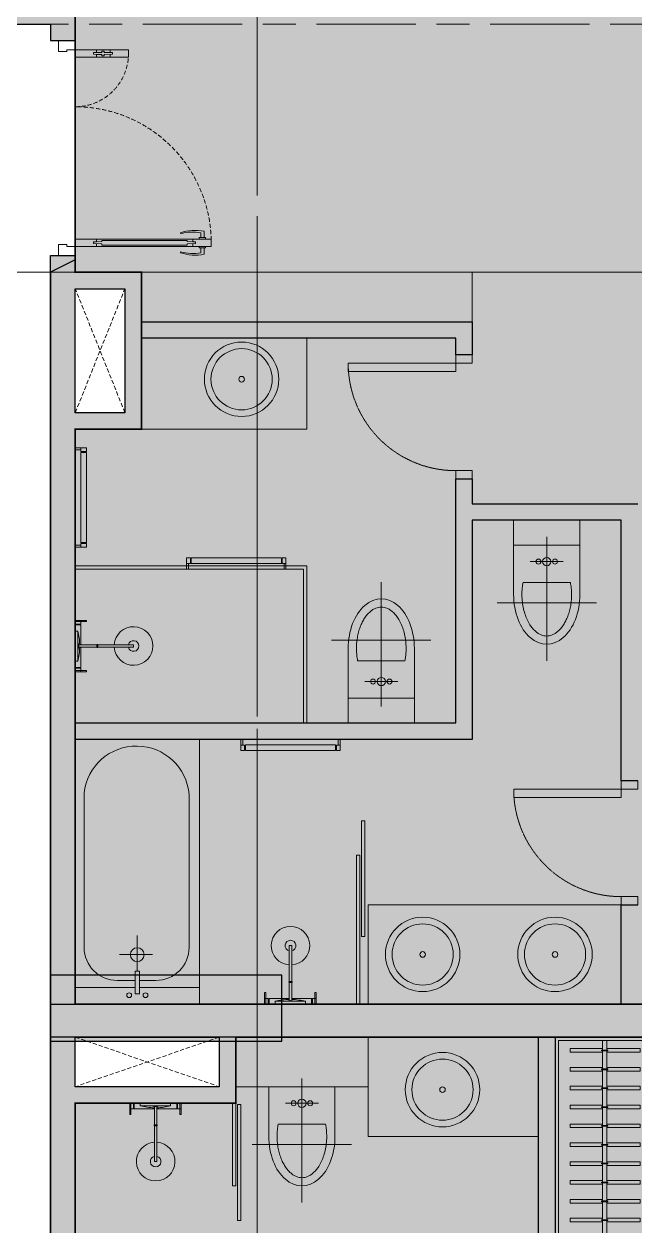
# Model space of a CAD drawing. Header units: millimetres. Extents: x -100356 to 314685, y 446 to 1273965.
# Drawn here: x 71782 to 75474, y 1019265 to 1026532 of the extents above; entities that cross this region are included whole.
import ezdxf

# ---------------------------------------------------------------- set-up
doc = ezdxf.new("R2010")
doc.units = ezdxf.units.MM
for name, pattern in [('A1 - dp$0$DASHED2', [0.375, 0.25, -0.125]), ('CENTER', [2, 1.25, -0.25, 0.25, -0.25]), ('CENTER2', [28.575, 19.05, -3.175, 3.175, -3.175]), ('Kume - Grid Line', [10.5, 6, -1.25, 2, -1.25]), ('VL2 - tb$0$DASHED2', [0.375, 0.25, -0.125]), ('VL2 - tb$0$HIDDEN', [0.375, 0.25, -0.125])]:
    doc.linetypes.add(name, pattern=pattern)
for name, color, linetype, lineweight in [('@ color hatch', 7, 'Continuous', 13), ('@LOUVER', 35, 'Continuous', 13), ('A-_ANOT----_D', 7, 'Continuous', 5), ('A.Axis', 251, 'CENTER2', 13), ('A1 - dp$0$A.HACH 250', 250, 'Continuous', 5), ('A1 - dp$0$CUA', 5, 'Continuous', 9), ('A1 - dp$0$FURNITURE', 8, 'Continuous', 5), ('A1 - dp$0$TUONG 2', 2, 'Continuous', 25), ('A2 - dp$0$FURNITURE', 8, 'Continuous', 5), ('A3 - dp$0$FURNITURE', 8, 'Continuous', 5), ('Hatch-wall', 251, 'Continuous', 5), ('KÍNH', 150, 'Continuous', 9), ('LC.HA', 250, 'Continuous', 9), ('LGI', 250, 'CENTER', 9), ('VL2 - tb$0$A.HACH 250', 250, 'Continuous', 5), ('VL2 - tb$0$CUA', 5, 'Continuous', 9), ('VL3 - tb$0$$7$FURNITURE', 8, 'Continuous', 5), ('VL4 - dp$0$FURNITURE', 7, 'Continuous', 5)]:
    doc.layers.add(name, color=color, linetype=linetype, lineweight=lineweight)
doc.layers.add('STR', color=7, linetype='Continuous')

# ---------------------------------------------------------------- blocks, each defined once
blk = doc.blocks.new('*U292')
for points in [[(-700, 100), (-750, 100), (-750, 0), (-700, 0)], [(0, 100), (-50, 100), (-50, 0), (0, 0)], [(-50, 0), (-100, 0), (-100, -650), (-50, -650)]]:
    blk.add_lwpolyline(points, close=True)
at = {"linetype": 'VL2 - tb$0$HIDDEN'}
blk.add_arc((-50, 0), 650, 180, 270, dxfattribs=at)
blk = doc.blocks.new('*U213')
for points in [[(0, 100), (50, 100), (50, 0), (0, 0)], [(700, 100), (750, 100), (750, 0), (700, 0)], [(50, 0), (100, 0), (100, -650), (50, -650)]]:
    blk.add_lwpolyline(points, close=True)
at = {"linetype": 'VL2 - tb$0$HIDDEN'}
blk.add_arc((50, 0), 650, 270, 0, dxfattribs=at)
blk = doc.blocks.new('tam nam1500 plus 100')
for p, q in [((-1276.1, 321.7), (-342.6, 321.7)), ((-298.7, -91.8), (-298.7, 108.5)), ((-142.6, 12.9), (-142.6, 121.7)), ((-198.5, 0), (-415.4, 0)), ((-142.6, -112.7), (-142.6, -12.9)), ((-1267.8, -312.7), (-342.6, -312.7))]:
    blk.add_line(p, q)
for points in [[(-100, -12.9), (-100, -375), (-1600, -375), (-1600, 375), (-100, 375), (-100, 12.9)], [(-100, -12.9), (-100, -375), (0, -375), (0, 375), (-100, 375), (-100, 12.9)]]:
    blk.add_lwpolyline(points)
blk.add_lwpolyline([(-198.5, 12.9), (-61.4, 12.9), (-61.4, -12.9), (-198.5, -12.9)], close=True)
for centre, radius in [((-298.7, 0), 41.7), ((-53.5, 49.4), 14.5), ((-53.5, -49.4), 14.5)]:
    blk.add_circle(centre, radius)
for centre, radius, start, end in [((-1241.3, 4.9), 318.7, 96.26491, 265.2417), ((-342.6, 121.7), 200, 0, 90), ((-342.6, -112.7), 200, 270, 0)]:
    blk.add_arc(centre, radius, start, end)
blk = doc.blocks.new('A1 - dp$0$A$C588A0D6B')
for p, q in [((-121.7, -37.8), (122.5, -37.8)), ((-121.7, -58.7), (-121.7, -37.8)), ((122.5, -58.7), (-121.7, -58.7)), ((-11.5, -64.5), (-11.5, -211.1)), ((9.4, -64.8), (9.4, -211.1)), ((122.5, -37.8), (122.5, -58.7)), ((9.4, -211.1), (-11.5, -211.1)), ((9.4, -219.7), (-11.5, -219.7)), ((-11.5, -219.7), (-11.5, -507.4)), ((9.4, -219.7), (9.4, -507.4)), ((9.4, -507.4), (-11.5, -507.4))]:
    blk.add_line(p, q)
for points in [[(-177.9, -36.9), (-207.6, -36.9), (-207.6, -82), (-177.9, -82)], [(-207.6, -36.9), (-197.1, -36.9), (-197.1, -129.3), (-207.6, -129.3)], [(178.7, -36.9), (208.4, -36.9), (208.4, -82), (178.7, -82)], [(208.4, -36.9), (197.9, -36.9), (197.9, -129.3), (208.4, -129.3)]]:
    blk.add_lwpolyline(points, close=True)
blk.add_lwpolyline([(-11.5, -82.1), (-171.1, -82.1), (-171.1, -37.8), (171.9, -37.8), (171.9, -82.1), (9.4, -82.1)])
for centre, radius, start, end in [((0.4, 430.9), 504.6, 255.99431, 268.6524), ((0, 0), 65.5, 243.65518, 296.34482), ((0.4, 430.9), 504.6, 271.02355, 284.00569), ((-8.2, -215.4), 5.39, 127.25821, 232.74179), ((6.2, -215.4), 5.39, 307.25821, 52.74179), ((-1, -507.4), 155.5, 93.85009, 86.14991), ((-1, -507.4), 43, 104.0595, 75.9405)]:
    blk.add_arc(centre, radius, start, end)
blk = doc.blocks.new('A1 - dp$0$A$C487079A1')
for points in [[(33.8, 588.9), (33.8, 600.1), (0, 600.1), (0, 588.9)], [(67.6, 577.7), (67.6, 600.1), (33.8, 600.1), (33.8, 577.7)], [(33.8, 0), (33.8, 11.2), (0, 11.2), (0, 0)], [(67.6, 22.3), (67.6, 0), (33.8, 0), (33.8, 22.3)]]:
    blk.add_lwpolyline(points, close=True)
blk.add_lwpolyline([(33.7, 147.1), (33.7, 27.4), (67, 27.4), (67, 572.7), (33.7, 572.7), (33.7, 147.1)])
blk = doc.blocks.new('A1 - dp$0$A$C6E1257E0')
at = {"linetype": 'Continuous'}
blk.add_lwpolyline([(30.5, 0), (64.5, 0), (64.5, 8.5), (30.5, 8.5)], close=True, dxfattribs=at)
blk.add_lwpolyline([(39, 8.5), (39, 42.5, -0.1327536), (166.5, 34), (166.5, 29.75, 0.1152164), (56, 34), (56, 8.5)], format="xyb", dxfattribs=at)
blk = doc.blocks.new('A1 - dp$0$cua vao can ho')
at = {"layer": 'A1 - dp$0$A.HACH 250', "linetype": 'A1 - dp$0$DASHED2', "ltscale": 100}
for centre, radius, start, end in [((-77.8, 0), 822.2, 88.45126, 179.99999), ((-1222.2, 0), 322.2, 0.00003, 93.95459)]:
    blk.add_arc(centre, radius, start, end, dxfattribs=at)
at = {"layer": 'A1 - dp$0$CUA'}
for p, q in [((-100, 127.8), (-100, 710.8)), ((-55.6, 127.8), (-55.6, 710.8)), ((-1244.4, 127.8), (-1244.4, 210.3)), ((-1200, 127.8), (-1200, 210.3))]:
    blk.add_line(p, q, dxfattribs=at)
for points in [[(-55.6, 821.9), (-55.6, 804.1), (-55.6, 710.8), (-72.2, 710.8), (-72.7, 726.4), (-82.8, 726.4), (-83.3, 710.8), (-100, 710.8), (-100, 821.9)], [(-72.7, 726.4), (-71.1, 676.4), (-63.9, 676.4), (-63.9, 161.1), (-71.1, 161.1), (-72.7, 111.1), (-82.8, 111.1), (-83.3, 127.8), (-84.4, 161.1), (-91.7, 161.1), (-91.7, 676.4), (-84.4, 676.4), (-82.8, 726.4)], [(-1244.4, 321.5), (-1244.4, 303.7), (-1244.4, 210.3), (-1227.8, 210.3), (-1227.3, 225.9), (-1217.2, 225.9), (-1216.7, 210.3), (-1200, 210.3), (-1200, 321.5)], [(-1227.3, 225.9), (-1228.9, 175.9), (-1236.1, 175.9), (-1236.1, 161.1), (-1228.9, 161.1), (-1227.3, 111.1), (-1217.2, 111.1), (-1216.7, 127.8), (-1215.6, 161.1), (-1208.3, 161.1), (-1208.3, 175.9), (-1215.6, 175.9), (-1217.2, 225.9)], [(-1216.7, 127.8), (-1217.2, 111.1), (-1227.3, 111.1), (-1227.8, 127.8), (-1244.4, 127.8), (-1244.4, 1.1), (-1244.4, 0), (-1200, 0), (-1200, 11.1), (-1200, 127.8)], [(-83.3, 127.8), (-82.8, 111.1), (-72.7, 111.1), (-72.2, 127.8), (-55.6, 127.8), (-55.6, 1.1), (-55.6, 0), (-100, 0), (-100, 11.1), (-100, 127.8)], [(-1233.3, -50), (-1244.4, -50), (-1244.4, 0), (-1300, 0), (-1300, -100), (-1275, -100), (-1233.3, -100)], [(-66.7, -50), (-55.6, -50), (-55.6, 0), (0, 0), (0, -100), (-25, -100), (-66.7, -100)]]:
    blk.add_lwpolyline(points, close=True, dxfattribs=at)
blk.add_lwpolyline([(-1244.4, 0), (-55.6, 0)], dxfattribs=at)
at = {"layer": 'A1 - dp$0$CUA', "yscale": 1.111111111007631, "zscale": 1.111111111007631}
for p, xscale, rotation in [((-100, 821.9), -1.111111111007631, 89.99998306033208), ((-55.6, 821.9), 1.111111111007631, 269.9999830603322)]:
    blk.add_blockref('A1 - dp$0$A$C6E1257E0', p, dxfattribs=dict(at, xscale=xscale, rotation=rotation))
blk = doc.blocks.new('A1 - dp$0$A$C4168242D')
for points in [[(300, 750), (300, 0)], [(0, 400), (600, 400)], [(100, 350), (100, 50), (500, 50), (500, 350)], [(157.1, 275.5), (442.9, 275.5)], [(400, 150), (200, 150)]]:
    blk.add_lwpolyline(points)
for centre, radius in [((250, 150), 15), ((300, 150), 25), ((350, 150), 15)]:
    blk.add_circle(centre, radius)
blk.add_ellipse((300, 350), major_axis=(0, 300), ratio=0.666667, start_param=4.712389, end_param=7.853982)
blk.add_open_spline([(442.9, 275.5), (444.5, 283.4), (445.7, 291.4), (448.6, 313.5), (449.6, 327.6), (450.2, 356.1), (449.7, 370.4), (447.3, 398.6), (445.3, 412.5), (439.9, 439.6), (436.5, 452.7), (428.4, 477.8), (423.8, 489.7), (413.4, 512), (407.6, 522.4), (396.4, 539.6), (391.1, 546.8), (380.1, 559.9), (374.4, 565.7), (362.9, 575.9), (357.1, 580.3), (345.5, 587.6), (339.8, 590.6), (328.3, 595.4), (322.7, 597.1), (311.5, 599.4), (306, 600), (294.9, 600), (289.4, 599.5), (278.2, 597.3), (272.6, 595.7), (261.1, 591.1), (255.4, 588.1), (243.8, 580.9), (238, 576.6), (226.5, 566.5), (220.8, 560.8), (209.7, 547.9), (204.4, 540.8), (194.2, 525.3), (189.3, 516.9), (180.4, 498.9), (176.2, 489.4), (168.7, 469.5), (165.4, 459), (159.7, 437.4), (157.3, 426.3), (153.4, 403.6), (152, 392), (150.3, 368.5), (149.9, 356.7), (150.2, 333.1), (150.9, 321.3), (153.2, 298.1), (154.9, 286.7), (157.1, 275.5)], degree=3, knots=[4.428595, 4.428595, 4.428595, 4.428595, 4.521718, 4.521718, 4.681946, 4.681946, 4.842175, 4.842175, 5.002403, 5.002403, 5.162632, 5.162632, 5.32286, 5.32286, 5.483089, 5.483089, 5.615862, 5.615862, 5.748636, 5.748636, 5.88141, 5.88141, 6.014184, 6.014184, 6.146958, 6.146958, 6.279732, 6.279732, 6.412506, 6.412506, 6.545279, 6.545279, 6.678053, 6.678053, 6.810827, 6.810827, 6.943601, 6.943601, 7.076375, 7.076375, 7.209149, 7.209149, 7.341922, 7.341922, 7.474696, 7.474696, 7.60747, 7.60747, 7.740244, 7.740244, 7.873018, 7.873018, 8.005792, 8.005792, 8.137776, 8.137776, 8.137776, 8.137776])
blk = doc.blocks.new('A1 - dp$0$A$C722D3D91')
at = {"ltscale": 0.07}
for radius in [225, 185, 17]:
    blk.add_circle((0, 0), radius, dxfattribs=at)
blk = doc.blocks.new('VL2 - tb$0$A$C722D3D91')
at = {"ltscale": 0.07}
for radius in [225, 185, 17]:
    blk.add_circle((0, 0), radius, dxfattribs=at)
blk = doc.blocks.new('VL5 - revised')
at = {"layer": '@ color hatch', "ltscale": 0.5}
h = blk.add_hatch(color=191, dxfattribs=at)
h.dxf.hatch_style = 1
h.paths.add_polyline_path([(250, 9600), (3050, 9600), (3050, 8300.1), (3350, 8300.1), (3350, 9600), (6350, 9600), (6350, 9200), (7050, 9200), (7050, 9600), (7700.1, 9600), (7700.1, 9499.9), (9200.1, 9500), (9200.1, 9600), (10400, 9600), (10400, 696.5), (10400, 696.5), (10399.9, -3000.1), (11700, -3000.1), (11700, -5850), (10399.2, -5850), (10399.2, -5925), (2250.3, -5925), (2250.3, -2450), (2650.3, -2450), (2650.3, -1500), (2250.3, -1500), (2250, 150), (1150, 150), (1150, 550), (250, 550), (250, 2246.5), (250, 2246.5)])
h.paths.add_polyline_path([(10600, 300.2), (11500, 300.2), (11500, 4900.1), (10600, 4900.1)], flags=17)
h.paths.add_polyline_path([(10599.9, 0.1), (11900, 0.1), (11900, -2800.1), (10599.9, -2800.1)])
at = {"layer": 'Hatch-wall', "ltscale": 0.5}
h = blk.add_hatch(color=256, dxfattribs=at)
h.dxf.hatch_style = 1
h.paths.add_polyline_path([(2250, 346.5), (2250, 346.5), (1950, 346.5), (1950, 2246.5), (1750, 2246.5), (1750, 2146.5), (1850, 2146.5), (1850, 150), (250, 150), (250, 2146.5), (1000, 2146.5), (1000, 2246.5), (850, 2246.5), (250, 2246.5), (250, 2846.5), (250, 2846.5), (250, 5400), (3350, 5400), (3350, 5500), (3350, 5600), (3250, 5600), (3250, 5500), (250, 5500), (250, 9600), (750, 9600), (750, 9800), (50, 9800), (50, 0), (2100, 0), (2100, -100), (2250, -100), (2250, 346.5)])
h = blk.add_hatch(color=256, dxfattribs=at)
h.dxf.hatch_style = 1
h.paths.add_polyline_path([(11900, -5155.1), (11700, -5155.1), (11700, -5925), (7500.3, -5925), (7500.3, -5325.4), (7400.3, -5325.4), (7400.3, -5325.4), (7400.3, -5325.4), (7400.3, -5925.7), (5650, -5925.4), (5650.2, -5925.4), (5650.3, -5325.4), (5550.3, -5325.4), (5550, -5925), (5550, -5925), (2250.3, -5925), (2250.3, -4325), (4650, -4325), (4650, -2999.9), (5550, -2999.9), (5550.3, -4575.4), (5650.3, -4575.4), (5650, -2999.9), (5850.3, -2999.9), (5850.3, -2899.9), (5750.3, -2899.9), (5750.3, -2899.9), (4650, -2899.9), (4650, -2750), (4550, -2750), (4550, -2899.9), (4550, -2899.9), (4550, -4225), (2250.3, -4225), (2250.3, -3275), (2250.3, -2450), (2650.3, -2450), (2650.3, -1900), (4550, -1900), (4550, -2000), (4650, -2000), (4650, -1800), (2650.3, -1800), (2650.3, -1500), (2250.3, -1500), (2250.3, -1400), (2100, -1400), (2100, -6124.9), (11900, -6125)])
h.paths.add_polyline_path([(2550.3, -1600), (2550.3, -2350), (2250.3, -2350), (2250.3, -1600)], flags=16)
at = {"layer": '@ color hatch', "color": 250, "ltscale": 10, "const_width": 10}
blk.add_lwpolyline([(10400, 696.5), (10399.9, -3000.1), (11700, -3000.1), (11700, -5850), (10399.2, -5850), (10399.2, -5925), (2250.3, -5925), (2250.3, -2450), (2650.3, -2450), (2650.3, -1500), (2250.3, -1500), (2250.3, -1500), (2250, 150)], dxfattribs=at)
at = {"layer": 'A1 - dp$0$CUA', "elevation": 0}
blk.add_lwpolyline([(4000.3, -4816.9), (4000.3, -5516.9), (3980.3, -5516.9), (3980.3, -4816.9)], close=True, dxfattribs=at)
at = {"layer": 'A1 - dp$0$CUA'}
blk.add_lwpolyline([(3950.3, -5025.1), (3950.3, -5925), (3970.3, -5925), (3970.3, -5025.1)], close=True, dxfattribs=at)
at = {"layer": 'A1 - dp$0$FURNITURE'}
blk.add_lwpolyline([(4900.1, -3149.9), (4900.1, -2999.9), (5300.1, -2999.9), (5300.1, -3149.9)], close=True, dxfattribs=at)
at = {"layer": 'A1 - dp$0$TUONG 2', "ltscale": 0.5}
for points in [[(50, 0), (2100, 0), (2100, -100), (2250, -100), (2250, 346.5), (1950, 346.5), (1950, 2246.5), (1750, 2246.5)], [(5650.3, -4575.4), (5550.3, -4575.4), (5550.3, -2999.9), (4650, -2999.9), (4650, -4325), (2250.3, -4325), (2250.3, -5925), (5550.3, -5925), (5550, -5925.4), (5550, -5925.4), (5550.3, -5325.4), (5650.3, -5325.4)], [(11900, -6125), (2100, -6124.9), (2100, -1400), (2250.3, -1400), (2250.3, -1500), (2650.3, -1500), (2650.3, -1825), (2650.3, -1825), (2650.3, -2450), (2250.3, -2450), (2250.3, -3275), (2250.3, -3275), (2250.3, -4225), (4550, -4225), (4550, -2899.9), (4550, -2899.9), (4550, -2750), (4650, -2750), (4650, -2899.9), (5650.3, -2899.9)], [(2250.3, -1500), (2650.3, -1500), (2650.3, -1800), (4650, -1800), (4650, -2000), (4550, -2000), (4550, -1900), (2650.3, -1900), (2650.3, -2450), (2250.3, -2450)], [(2250.3, -1600), (2550.3, -1600), (2550.3, -2350), (2250.3, -2350)]]:
    blk.add_lwpolyline(points, dxfattribs=at)
at = {"layer": 'A1 - dp$0$TUONG 2', "ltscale": 0.5, "elevation": 0}
blk.add_lwpolyline([(2250.3, -1600), (2550.3, -1600), (2550.3, -2350), (2250.3, -2350)], close=True, dxfattribs=at)
at = {"layer": 'KÍNH'}
for points in [[(3650, -4225), (3650, -3275), (2250.3, -3275)], [(3630, -4225), (3630, -3295), (2250.3, -3295)]]:
    blk.add_lwpolyline(points, dxfattribs=at)
at = {"layer": 'VL2 - tb$0$A.HACH 250', "linetype": 'VL2 - tb$0$DASHED2', "ltscale": 100, "elevation": 0}
for points in [[(2550.3, -2350), (2250.3, -1600)], [(2250.3, -2350), (2550.3, -1600)]]:
    blk.add_lwpolyline(points, dxfattribs=at)
at = {"layer": 'VL3 - tb$0$$7$FURNITURE', "elevation": 0}
blk.add_lwpolyline([(3444.9, -2450), (2650.3, -2450), (2650.3, -1900), (3650, -1900), (3650, -2450), (3444.9, -2450)], dxfattribs=at)
at = {"layer": 'VL3 - tb$0$$7$FURNITURE'}
for points in [[(4300, -4075), (4300, -4225), (3900, -4225), (3900, -4075)], [(4020.3, -5325), (5550.3, -5325), (5550.3, -5925), (4020.3, -5925)]]:
    blk.add_lwpolyline(points, close=True, dxfattribs=at)
at = {"layer": 'VL4 - dp$0$FURNITURE'}
blk.add_lwpolyline([(4650, -1500), (2650.3, -1500), (2650.3, -1800), (4650, -1800)], close=True, dxfattribs=at)
at = {"layer": 'A1 - dp$0$FURNITURE', "rotation": 180}
blk.add_blockref('A1 - dp$0$A$C4168242D', (5400.1, -3099.9), dxfattribs=at)
at = {"layer": 'A1 - dp$0$TUONG 2', "rotation": 270}
blk.add_blockref('A1 - dp$0$cua vao can ho', (2250, -1400), dxfattribs=at)
at = {"layer": 'KÍNH', "extrusion": (-5.19217e-22, -5.955e-18, -1), "xscale": -1, "zscale": -1, "rotation": 270.0050427846377}
blk.add_blockref('A1 - dp$0$A$C487079A1', (-3523.7, -3295.1), dxfattribs=at)
at = {"layer": 'VL2 - tb$0$CUA', "xscale": -1, "rotation": 270}
blk.add_blockref('*U292', (4550, -2000, 0), dxfattribs=at)
at = {"layer": 'VL2 - tb$0$CUA', "rotation": 270}
blk.add_blockref('*U213', (5550.3, -4575.4), dxfattribs=at)
at = {"layer": 'VL3 - tb$0$$7$FURNITURE'}
for name, p, xscale, rotation in [('A1 - dp$0$A$C722D3D91', (3255.7, -2147.5, 0), -1, 270), ('tam nam1500 plus 100', (2625.3, -5925), -1, 90), ('A1 - dp$0$A$C487079A1', (3851.5, -4325), -0.9999999999999972, 89.9999303536725), ('VL2 - tb$0$A$C722D3D91', (4350.2, -5625), -1, 270), ('VL2 - tb$0$A$C722D3D91', (5150.2, -5625), -1, 270)]:
    blk.add_blockref(name, p, dxfattribs=dict(at, xscale=xscale, rotation=rotation))
at = {"layer": 'VL3 - tb$0$$7$FURNITURE', "extrusion": (2.97971e-18, -2.01949e-28, -1), "zscale": -1, "rotation": 180.0000000000001}
blk.add_blockref('A1 - dp$0$A$C487079A1', (-2250.3, -2562.5), dxfattribs=at)
at = {"layer": 'VL3 - tb$0$$7$FURNITURE'}
blk.add_blockref('A1 - dp$0$A$C4168242D', (3800, -4125), dxfattribs=at)
at = {"layer": 'VL3 - tb$0$$7$FURNITURE', "extrusion": (5.27555e-19, -5.65041e-18, -1), "xscale": 0.7500000000000001, "yscale": 0.7500000000000001, "zscale": -0.7499999999999999, "rotation": 270.0000696463277}
blk.add_blockref('A1 - dp$0$A$C588A0D6B', (-2222, -3760.8), dxfattribs=at)
at = {"layer": 'VL3 - tb$0$$7$FURNITURE', "extrusion": (-5.65041e-18, 5.27555e-19, -1), "xscale": -0.7499999999999978, "yscale": 0.7499999999999978, "zscale": -0.7499999999999978, "rotation": 179.9999303536723}
blk.add_blockref('A1 - dp$0$A$C588A0D6B', (-3550.6, -5952.4, 0), dxfattribs=at)
blk = doc.blocks.new('grid tower')
at = {"layer": 'A.Axis', "linetype": 'Kume - Grid Line', "lineweight": 9, "ltscale": 100}
for p, q in [((1449.8, 38386.8), (1449.8, -18372.7)), ((48341.2, -0.1), (-14918.8, -0.1)), ((48341.2, -1500.1), (-14918.8, -1500.1))]:
    blk.add_line(p, q, dxfattribs=at)
blk = doc.blocks.new('VL2 - tb$0$A$C4168242D')
for points in [[(300, 750), (300, 0)], [(0, 400), (600, 400)], [(100, 350), (100, 50), (500, 50), (500, 350)], [(157.1, 275.5), (442.9, 275.5)], [(400, 150), (200, 150)]]:
    blk.add_lwpolyline(points)
for centre, radius in [((250, 150), 15), ((300, 150), 25), ((350, 150), 15)]:
    blk.add_circle(centre, radius)
blk.add_ellipse((300, 350), major_axis=(0, 300), ratio=0.666667, start_param=4.712389, end_param=7.853982)
blk.add_open_spline([(442.9, 275.5), (444.5, 283.4), (445.7, 291.4), (448.6, 313.5), (449.6, 327.6), (450.2, 356.1), (449.7, 370.4), (447.3, 398.6), (445.3, 412.5), (439.9, 439.6), (436.5, 452.7), (428.4, 477.8), (423.8, 489.7), (413.4, 512), (407.6, 522.4), (396.4, 539.6), (391.1, 546.8), (380.1, 559.9), (374.4, 565.7), (362.9, 575.9), (357.1, 580.3), (345.5, 587.6), (339.8, 590.6), (328.3, 595.4), (322.7, 597.1), (311.5, 599.4), (306, 600), (294.9, 600), (289.4, 599.5), (278.2, 597.3), (272.6, 595.7), (261.1, 591.1), (255.4, 588.1), (243.8, 580.9), (238, 576.6), (226.5, 566.5), (220.8, 560.8), (209.7, 547.9), (204.4, 540.8), (194.2, 525.3), (189.3, 516.9), (180.4, 498.9), (176.2, 489.4), (168.7, 469.5), (165.4, 459), (159.7, 437.4), (157.3, 426.3), (153.4, 403.6), (152, 392), (150.3, 368.5), (149.9, 356.7), (150.2, 333.1), (150.9, 321.3), (153.2, 298.1), (154.9, 286.7), (157.1, 275.5)], degree=3, knots=[4.428595, 4.428595, 4.428595, 4.428595, 4.521718, 4.521718, 4.681946, 4.681946, 4.842175, 4.842175, 5.002403, 5.002403, 5.162632, 5.162632, 5.32286, 5.32286, 5.483089, 5.483089, 5.615862, 5.615862, 5.748636, 5.748636, 5.88141, 5.88141, 6.014184, 6.014184, 6.146958, 6.146958, 6.279732, 6.279732, 6.412506, 6.412506, 6.545279, 6.545279, 6.678053, 6.678053, 6.810827, 6.810827, 6.943601, 6.943601, 7.076375, 7.076375, 7.209149, 7.209149, 7.341922, 7.341922, 7.474696, 7.474696, 7.60747, 7.60747, 7.740244, 7.740244, 7.873018, 7.873018, 8.005792, 8.005792, 8.137776, 8.137776, 8.137776, 8.137776])
blk = doc.blocks.new('*U402')
for points in [[(0, 600), (0, 0), (1924.9, 0), (1924.9, 600)], [(1904.9, 580), (1904.9, 20), (20, 20), (20, 580)]]:
    blk.add_lwpolyline(points, close=True)
at = {"ltscale": 6}
for points in [[(91.1, 313.1), (91.1, 515.2), (69.1, 515.2), (69.1, 313.1)], [(205.1, 313.1), (205.1, 515.2), (183.1, 515.2), (183.1, 313.1)], [(319.1, 313.1), (319.1, 515.2), (297.1, 515.2), (297.1, 313.1)], [(433.1, 313.1), (433.1, 515.2), (411.1, 515.2), (411.1, 313.1)], [(547.1, 313.1), (547.1, 515.2), (525.1, 515.2), (525.1, 313.1)], [(661.1, 313.1), (661.1, 515.2), (639.1, 515.2), (639.1, 313.1)], [(775.1, 313.1), (775.1, 515.2), (753.1, 515.2), (753.1, 313.1)], [(889.1, 313.1), (889.1, 515.2), (867.1, 515.2), (867.1, 313.1)], [(1003.1, 313.1), (1003.1, 515.2), (981.1, 515.2), (981.1, 313.1)], [(1117.1, 313.1), (1117.1, 515.2), (1095.1, 515.2), (1095.1, 313.1)], [(1231.1, 313.1), (1231.1, 515.2), (1209.1, 515.2), (1209.1, 313.1)], [(1345.1, 313.1), (1345.1, 515.2), (1323.1, 515.2), (1323.1, 313.1)], [(1459.1, 313.1), (1459.1, 515.2), (1437.1, 515.2), (1437.1, 313.1)], [(1573.1, 313.1), (1573.1, 515.2), (1551.1, 515.2), (1551.1, 313.1)], [(1687.1, 313.1), (1687.1, 515.2), (1665.1, 515.2), (1665.1, 313.1)], [(1801.1, 313.1), (1801.1, 515.2), (1779.1, 515.2), (1779.1, 313.1)], [(69.1, 286.7), (69.1, 92.1), (91.1, 92.1), (91.1, 286.7)], [(183.1, 286.7), (183.1, 92.1), (205.1, 92.1), (205.1, 286.7)], [(297.1, 286.7), (297.1, 92.1), (319.1, 92.1), (319.1, 286.7)], [(411.1, 286.7), (411.1, 92.1), (433.1, 92.1), (433.1, 286.7)], [(525.1, 286.7), (525.1, 92.1), (547.1, 92.1), (547.1, 286.7)], [(639.1, 286.7), (639.1, 92.1), (661.1, 92.1), (661.1, 286.7)], [(753.1, 286.7), (753.1, 92.1), (775.1, 92.1), (775.1, 286.7)], [(867.1, 286.7), (867.1, 92.1), (889.1, 92.1), (889.1, 286.7)], [(981.1, 286.7), (981.1, 92.1), (1003.1, 92.1), (1003.1, 286.7)], [(1095.1, 286.7), (1095.1, 92.1), (1117.1, 92.1), (1117.1, 286.7)], [(1209.1, 286.7), (1209.1, 92.1), (1231.1, 92.1), (1231.1, 286.7)], [(1323.1, 286.7), (1323.1, 92.1), (1345.1, 92.1), (1345.1, 286.7)], [(1437.1, 286.7), (1437.1, 92.1), (1459.1, 92.1), (1459.1, 286.7)], [(1551.1, 286.7), (1551.1, 92.1), (1573.1, 92.1), (1573.1, 286.7)], [(1665.1, 286.7), (1665.1, 92.1), (1687.1, 92.1), (1687.1, 286.7)], [(1779.1, 286.7), (1779.1, 92.1), (1801.1, 92.1), (1801.1, 286.7)]]:
    blk.add_lwpolyline(points, dxfattribs=at)
for points in [[(1904.9, 286.7), (1904.9, 313.1), (20, 313.1), (20, 286.7)], [(82.7, 319.2), (78.3, 319.2), (78.3, 280.4), (82.7, 280.4)], [(196.7, 319.2), (192.3, 319.2), (192.3, 280.4), (196.7, 280.4)], [(310.7, 319.2), (306.3, 319.2), (306.3, 280.4), (310.7, 280.4)], [(424.7, 319.2), (420.3, 319.2), (420.3, 280.4), (424.7, 280.4)], [(538.7, 319.2), (534.3, 319.2), (534.3, 280.4), (538.7, 280.4)], [(652.7, 319.2), (648.3, 319.2), (648.3, 280.4), (652.7, 280.4)], [(766.7, 319.2), (762.3, 319.2), (762.3, 280.4), (766.7, 280.4)], [(880.7, 319.2), (876.3, 319.2), (876.3, 280.4), (880.7, 280.4)], [(994.7, 319.2), (990.3, 319.2), (990.3, 280.4), (994.7, 280.4)], [(1108.7, 319.2), (1104.3, 319.2), (1104.3, 280.4), (1108.7, 280.4)], [(1222.7, 319.2), (1218.3, 319.2), (1218.3, 280.4), (1222.7, 280.4)], [(1336.7, 319.2), (1332.3, 319.2), (1332.3, 280.4), (1336.7, 280.4)], [(1450.7, 319.2), (1446.3, 319.2), (1446.3, 280.4), (1450.7, 280.4)], [(1564.7, 319.2), (1560.3, 319.2), (1560.3, 280.4), (1564.7, 280.4)], [(1678.7, 319.2), (1674.3, 319.2), (1674.3, 280.4), (1678.7, 280.4)], [(1792.7, 319.2), (1788.3, 319.2), (1788.3, 280.4), (1792.7, 280.4)]]:
    blk.add_lwpolyline(points, close=True, dxfattribs=at)
blk = doc.blocks.new('VL4 revised')
at = {"layer": '@ color hatch', "ltscale": 0.5}
h = blk.add_hatch(color=201, dxfattribs=at)
h.dxf.hatch_style = 1
h.paths.add_polyline_path([(150.3, -11599.9), (150.3, -5025), (1120.3, -5025), (1120.3, -4624.8), (6700.1, -4625.1), (6700.1, -5800), (9600.1, -5800), (9600.1, -8800), (8700.1, -8800), (8700.1, -12399.9), (9600.1, -12399.9), (9600.1, -15399.9), (150.1, -15399.9), (150.1, -12599.9), (550.3, -12599.9), (550.3, -11599.9)])
h.paths.add_polyline_path([(8900.1, -9100), (9800.1, -9100), (9800.1, -12100), (8900.1, -12100)])
at = {"layer": 'Hatch-wall', "ltscale": 0.5}
h = blk.add_hatch(color=256, dxfattribs=at)
h.dxf.hatch_style = 1
h.paths.add_polyline_path([(2950.3, -6650), (2950.3, -6550), (2850.3, -6550), (2850.3, -6449.8), (2950.3, -6449.7), (2950.3, -4624.7), (1120.3, -4625), (1120.3, -5025), (150.3, -5025), (150.3, -6450), (2050.3, -6450), (2050.3, -6450), (2100.3, -6450), (2100.3, -6550), (2050.3, -6550), (1950.3, -6550), (550.3, -6550), (150.3, -6550), (150.3, -8675), (150.3, -8775), (150, -8775), (150.3, -8775), (150, -9176.8), (150, -9500), (0, -9500), (0, -4625), (0, -4425), (9800, -4425), (9800, -4623.2), (9600.1, -4623.2), (9600.1, -4525), (6900.1, -4525), (6900.1, -4625.1), (6700.1, -4625.1), (6700.1, -4625), (3050.3, -4625), (3050.3, -6649.1)])
h.paths.add_polyline_path([(6900.1, -5525.1), (6700.1, -5525.1), (6700.1, -5700), (6299.1, -5700), (6299.1, -7650), (2950.3, -7650), (2950.3, -7750), (6299.1, -7750), (6299.1, -8000), (6399.1, -8000), (6399.1, -5800), (9600.1, -5800), (9600.1, -6300), (9800.1, -6300), (9800.1, -5800), (9800.1, -5600), (6900.1, -5600)])
h.paths.add_polyline_path([(9600.1, -12399.9), (5500.1, -12399.9), (5500.1, -12299.9), (8700.1, -12299.9), (8700.1, -11100), (8900.1, -11100), (8900.1, -12100), (9800.1, -12100), (9800.1, -12799.9), (9600.1, -12799.9)], flags=17)
h.paths.add_polyline_path([(1850.1, -13699.9), (1850.1, -13199.9)], flags=17)
h.paths.add_polyline_path([(1020.3, -4925), (150.3, -4925), (150.3, -4625), (1020.3, -4625)], flags=16)
h.paths.add_polyline_path([(6299.1, -8900), (6399.1, -8900), (6399.1, -9000), (8700.1, -9000), (8700.1, -8900), (9600.1, -8900), (9600.1, -8400), (9800.1, -8400), (9800.1, -9100), (8900.1, -9100), (8900.1, -9300), (8700.1, -9300), (8700.1, -9100), (6299.1, -9100)])
h.paths.add_polyline_path([(150.2, -12099.9), (150.2, -11999.9), (150.1, -11999.9), (150.1, -10800), (0.1, -10800), (0.1, -15593.2), (9800.1, -15593.2), (9800.1, -14899.9), (9600.1, -14899.9), (9600.1, -15399.9), (3850.1, -15399.9), (3850.1, -14799.9), (3750.1, -14799.9), (3750.1, -15399.9), (150.1, -15399.9), (150.1, -13799.9), (3750.1, -13799.9), (3750.1, -14049.9), (3850.1, -14049.9), (3850.1, -13399.9), (5600.1, -13399.9), (5600.1, -13299.9), (3750.1, -13299.9), (3750.1, -13699.9), (1950.1, -13699.9), (1950.1, -12949.9), (1850.1, -12949.9), (1850.1, -13099.9), (1850.1, -13099.9), (1850.1, -13699.9), (150.1, -13699.9), (150.1, -12099.9)])
h.paths.add_polyline_path([(550.3, -11999.9), (550.3, -12099.9), (1850.1, -12099.9), (1850.1, -12199.9), (1950.1, -12199.9), (1950.1, -11599.9), (1850.1, -11599.9), (1850.1, -11999.9)], flags=17)
at = {"layer": '@ color hatch', "color": 250, "ltscale": 10, "const_width": 10, "elevation": 0}
blk.add_lwpolyline([(150.3, -11599.9), (150.3, -5025), (1120.3, -5025), (1120.3, -4624.8), (6700.1, -4625.1), (6700.1, -5800), (9600.1, -5800), (9600.1, -8800), (8700.1, -8800), (8700.1, -12399.9), (9600.1, -12399.9), (9600.1, -15399.9), (150.1, -15399.9), (150.1, -12599.9), (550.3, -12599.9), (550.3, -11599.9)], close=True, dxfattribs=at)
at = {"layer": 'A1 - dp$0$A.HACH 250', "linetype": 'A1 - dp$0$DASHED2', "ltscale": 100, "elevation": 0}
for points in [[(150.3, -4625), (1020.3, -4925)], [(1020.3, -4625), (150.3, -4925)]]:
    blk.add_lwpolyline(points, dxfattribs=at)
at = {"layer": 'A1 - dp$0$TUONG 2', "ltscale": 0.5, "elevation": 0}
for points in [[(0, -9500), (0, -4625), (0, -4425), (9800, -4425), (9800, -4623.2), (9600.1, -4623.2), (9600.1, -4525), (6900.1, -4525), (6900.1, -4625.1), (6700.1, -4625.1), (6700.1, -4625), (3050.3, -4625), (3050.3, -6649.1)], [(2950.3, -6449.7), (2950.3, -4624.7), (1120.3, -4625), (1120.3, -5025), (150.3, -5025), (150.3, -6450)], [(1020.3, -4625), (1020.3, -4925), (150.3, -4925)]]:
    blk.add_lwpolyline(points, dxfattribs=at)
blk.add_lwpolyline([(1020.3, -4925), (150.3, -4925), (150.3, -4625), (1020.3, -4625)], close=True, dxfattribs=at)
at = {"layer": 'A3 - dp$0$FURNITURE', "ltscale": 0.5, "elevation": 0}
for points in [[(1920.3, -4624.8), (1120.3, -4624.8), (1120.3, -4924.8), (1920.3, -4924.8)], [(1920.1, -5225), (2950.3, -5225), (2950.3, -4625), (1920.1, -4625)]]:
    blk.add_lwpolyline(points, close=True, dxfattribs=at)
at = {"layer": 'VL2 - tb$0$CUA', "elevation": 0}
for points in [[(1100.3, -5524.9), (1100.3, -5025), (1120.3, -5025), (1120.3, -5524.9)], [(1150.3, -5733.1), (1150.3, -5033.1), (1130.3, -5033.1), (1130.3, -5733.1)]]:
    blk.add_lwpolyline(points, close=True, dxfattribs=at)
at = {"layer": 'A1 - dp$0$FURNITURE', "rotation": 270}
blk.add_blockref('*U402', (3050.3, -4625.1, 0), dxfattribs=at)
at = {"layer": 'A1 - dp$0$FURNITURE', "extrusion": (-5.65041e-18, -5.27555e-19, -1), "xscale": 0.7500000000000001, "yscale": 0.7500000000000001, "zscale": -0.7499999999999999, "rotation": 6.964632774299454e-05}
blk.add_blockref('A1 - dp$0$A$C588A0D6B', (-635.6, -4996.7, 0), dxfattribs=at)
at = {"layer": 'A2 - dp$0$FURNITURE', "xscale": -1}
for name, p, rotation in [('VL2 - tb$0$A$C722D3D91', (2370.2, -4942.5, 0), 270), ('VL2 - tb$0$A$C4168242D', (1220.3, -4874.8, 0), 180)]:
    blk.add_blockref(name, p, dxfattribs=dict(at, rotation=rotation))
blk = doc.blocks.new('X-GRID')
at = {"layer": 'LGI', "ltscale": 1500}
for p, q in [((-40950, 49486.8), (-40950, -7272.6)), ((5008.8, 11100), (-57318.6, 11100))]:
    blk.add_line(p, q, dxfattribs=at)
blk = doc.blocks.new('f23 grid column')
at = {"layer": 'LC.HA'}
h = blk.add_hatch(color=256, dxfattribs=at)
h.dxf.hatch_style = 1
h.paths.add_polyline_path([(2995, -4311.5), (2995, -4711.5), (4393.1, -4711.5), (4393.1, -4311.5)])
at = {"layer": 'STR', "ltscale": 1000, "elevation": 0}
blk.add_lwpolyline([(2995, -4311.5), (2995, -4711.5), (4393.1, -4711.5), (4393.1, -4311.5)], close=True, dxfattribs=at)
at = {"rotation": 180}
blk.add_blockref('X-GRID', (-36705, 11038.5, 0), dxfattribs=at)

msp = doc.modelspace()

# ---------------------------------------------------------------- linework, layer by layer
at = {"elevation": 0}
msp.add_lwpolyline([(38940.9, 1026531.8), (72090.9, 1026606.7), (72090.9, 1025106.8), (71940.7, 1025031.7), (71940.7, 1005031.7), (72090.7, 1005031.7), (72090.7, 1003529.7), (49940.1, 1003531.9), (49940.5, 1005132), (59640.9, 1005181.8), (59640.9, 1005032.2), (70440.7, 1005031.8), (70440.9, 1010307.5), (63470.9, 1010307.5), (63470.9, 1022411.7), (62190.5, 1022431.7), (62190.5, 1025031.8), (46440.9, 1025028.9), (46565.9, 1017328.9), (42270, 1017329), (42270.7, 1025028.9), (38940.9, 1025031.8)], close=True, dxfattribs=at)
at = {"layer": '@LOUVER', "ltscale": 0.5, "elevation": 0}
msp.add_lwpolyline([(32315.8, 1025031.8), (82193, 1025031.8)], dxfattribs=at)
at = {"layer": 'A1 - dp$0$TUONG 2', "ltscale": 0.5, "elevation": 0}
msp.add_lwpolyline([(71940.8, 1020431.8), (71940.8, 1020431.8), (71940.8, 1024931.8), (71940.7, 1024931.8), (71940.7, 1025031.8)], dxfattribs=at)

# ---------------------------------------------------------------- block references
msp.add_blockref('f23 grid column', (68945.9, 1025093.5, 0))
at = {"layer": 'A-_ANOT----_D', "rotation": 180}
msp.add_blockref('grid tower', (74640.7, 1025031.8, 0), dxfattribs=at)
at = {"layer": 'A1 - dp$0$TUONG 2'}
for name, p in [('VL5 - revised', (69840.8, 1026531.8, 0)), ('VL4 revised', (71940.7, 1025031.8, 0))]:
    msp.add_blockref(name, p, dxfattribs=at)

doc.saveas('drawing.dxf')
